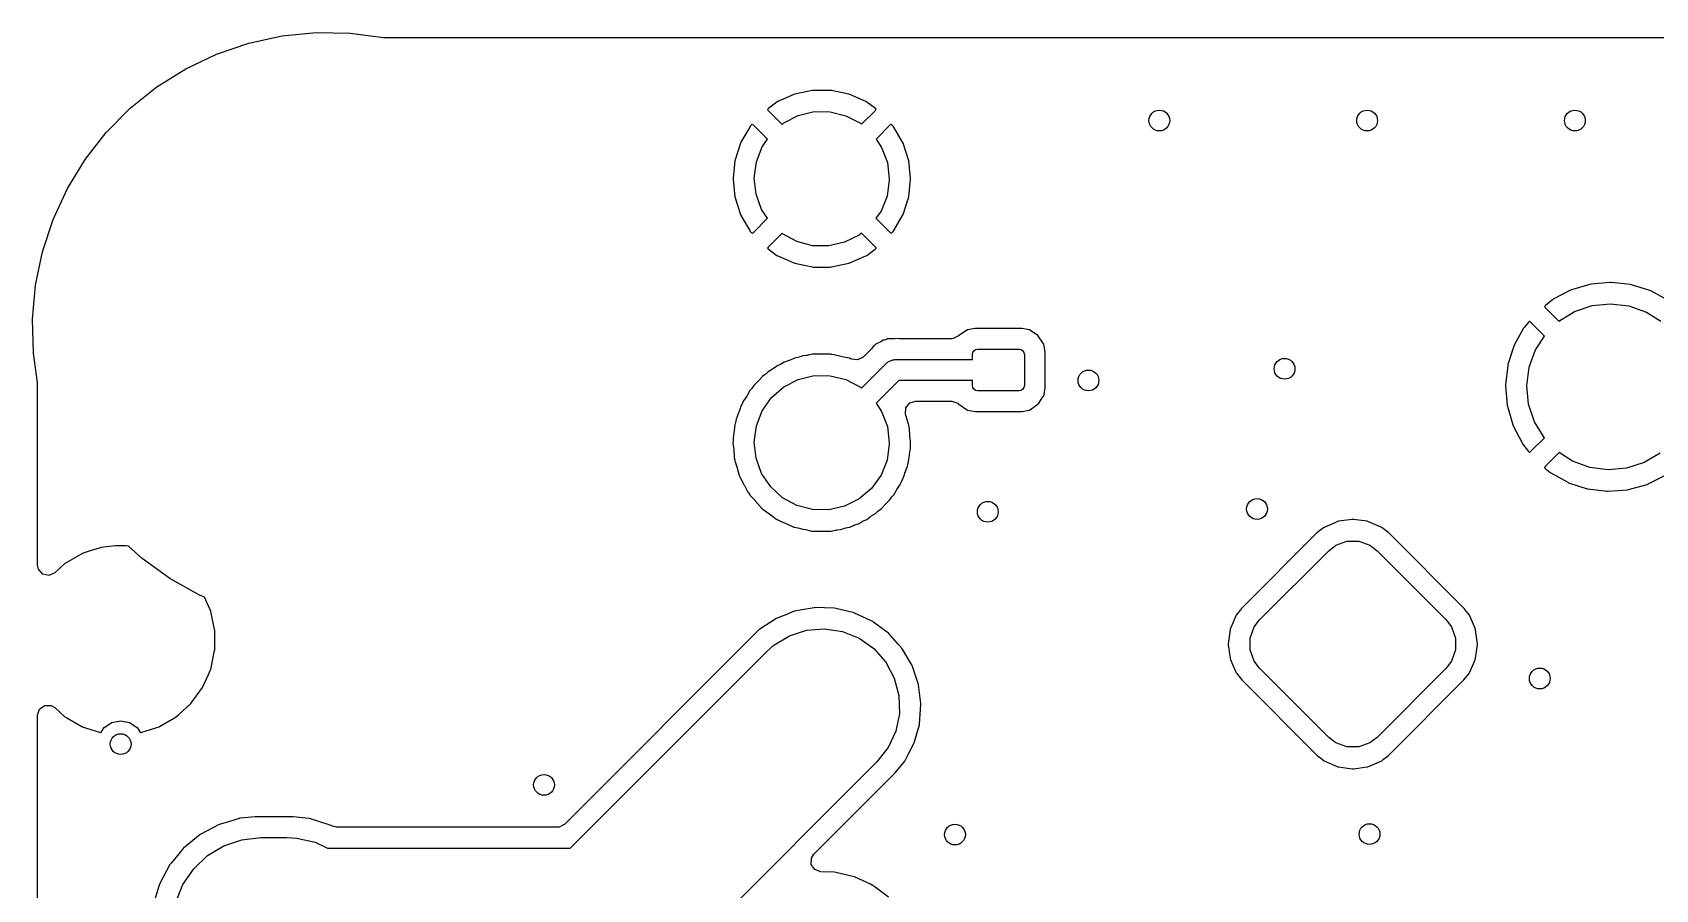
# Model space of a CAD drawing. Extents: x 100.2 to 143.8, y -109.8 to -50.2.
# Drawn here: x 100.15 to 115.78, y -58.4 to -50.15 of the extents above; entities that cross this region are included whole.
import ezdxf

# ---------------------------------------------------------------- set-up
doc = ezdxf.new("R2010")
doc.units = 0
doc.layers.add('BLACK', color=7, linetype='CONTINUOUS')

msp = doc.modelspace()

# ---------------------------------------------------------------- linework, layer by layer
at = {"layer": 'BLACK', "linetype": 'CONTINUOUS'}
for p, q in [((102.554, -50.1851), (102.881, -50.1525)), ((102.881, -50.1525), (103.209, -50.1577)), ((103.209, -50.1577), (103.53, -50.2)), ((101.923, -50.3613), (102.234, -50.255)), ((102.234, -50.255), (102.554, -50.1851)), ((103.53, -50.2), (140.486, -50.2)), ((101.627, -50.5025), (101.923, -50.3613)), ((101.349, -50.6769), (101.627, -50.5025)), ((101.093, -50.882), (101.349, -50.6769)), ((107.481, -50.7493), (107.327, -50.8177)), ((107.491, -50.7461), (107.481, -50.7493)), ((107.656, -50.7111), (107.491, -50.7461)), ((107.666, -50.71), (107.656, -50.7111)), ((107.834, -50.71), (107.666, -50.71)), ((107.844, -50.7111), (107.834, -50.71)), ((108.009, -50.7461), (107.844, -50.7111)), ((108.019, -50.7493), (108.009, -50.7461)), ((108.173, -50.8177), (108.019, -50.7493)), ((100.862, -51.1153), (101.093, -50.882)), ((107.236, -50.8827), (107.228, -50.8935)), ((107.228, -50.8935), (107.228, -50.8946)), ((107.228, -50.8946), (107.232, -50.9002)), ((107.232, -50.9002), (107.368, -51.0368)), ((107.318, -50.8229), (107.236, -50.8827)), ((107.327, -50.8177), (107.318, -50.8229)), ((107.523, -50.9508), (107.675, -50.9143)), ((107.675, -50.9143), (107.831, -50.9151)), ((107.831, -50.9151), (107.983, -50.9532)), ((108.132, -51.0363), (108.266, -50.903)), ((108.182, -50.8229), (108.173, -50.8177)), ((108.267, -50.8851), (108.182, -50.8229)), ((108.266, -50.903), (108.272, -50.8912)), ((108.271, -50.8901), (108.267, -50.8851)), ((108.272, -50.8912), (108.271, -50.8901)), ((107.056, -51.0621), (106.972, -51.2079)), ((107.062, -51.0538), (107.056, -51.0621)), ((107.075, -51.0393), (107.062, -51.0538)), ((107.077, -51.0382), (107.075, -51.0393)), ((107.08, -51.0376), (107.077, -51.0382)), ((107.092, -51.0436), (107.08, -51.0376)), ((107.228, -51.1799), (107.092, -51.0436)), ((107.368, -51.0368), (107.385, -51.0224)), ((107.385, -51.0224), (107.523, -50.9508)), ((107.983, -50.9532), (108.121, -51.0263)), ((108.121, -51.0263), (108.132, -51.0363)), ((108.412, -51.039), (108.272, -51.1798)), ((108.414, -51.0379), (108.412, -51.039)), ((108.418, -51.0375), (108.414, -51.0379)), ((108.429, -51.0442), (108.418, -51.0375)), ((108.438, -51.0538), (108.429, -51.0442)), ((108.444, -51.0621), (108.438, -51.0538)), ((108.528, -51.2079), (108.444, -51.0621)), ((100.66, -51.3735), (100.862, -51.1153)), ((106.968, -51.2173), (106.916, -51.3774)), ((106.972, -51.2079), (106.968, -51.2173)), ((107.177, -51.2528), (107.228, -51.1799)), ((108.272, -51.1798), (108.326, -51.2589)), ((108.532, -51.2173), (108.528, -51.2079)), ((108.584, -51.3774), (108.532, -51.2173)), ((100.488, -51.6532), (100.66, -51.3735)), ((106.913, -51.3875), (106.896, -51.5548)), ((106.916, -51.3774), (106.913, -51.3875)), ((107.1, -51.5532), (107.12, -51.3984)), ((107.12, -51.3984), (107.177, -51.2528)), ((108.326, -51.2589), (108.381, -51.405)), ((108.381, -51.405), (108.4, -51.56)), ((108.587, -51.3875), (108.584, -51.3774)), ((108.604, -51.5548), (108.587, -51.3875)), ((106.896, -51.5548), (106.896, -51.5652)), ((107.117, -51.7084), (107.1, -51.5532)), ((108.4, -51.56), (108.4, -51.5736)), ((108.604, -51.5652), (108.604, -51.5548)), ((100.35, -51.9508), (100.488, -51.6532)), ((106.896, -51.5652), (106.913, -51.7325)), ((107.171, -51.8551), (107.117, -51.7084)), ((108.4, -51.5736), (108.378, -51.7282)), ((108.587, -51.7325), (108.604, -51.5652)), ((106.913, -51.7325), (106.916, -51.7426)), ((106.916, -51.7426), (106.968, -51.9027)), ((107.228, -51.9404), (107.171, -51.8551)), ((108.32, -51.8731), (108.271, -51.9401)), ((108.378, -51.7282), (108.32, -51.8731)), ((108.532, -51.9027), (108.584, -51.7426)), ((108.584, -51.7426), (108.587, -51.7325)), ((100.247, -52.2624), (100.35, -51.9508)), ((106.968, -51.9027), (106.972, -51.9121)), ((106.972, -51.9121), (107.056, -52.0579)), ((107.088, -52.081), (107.228, -51.9404)), ((108.271, -51.9401), (108.408, -52.0764)), ((108.444, -52.0579), (108.528, -51.9121)), ((108.528, -51.9121), (108.532, -51.9027)), ((107.056, -52.0579), (107.062, -52.0662)), ((107.062, -52.0662), (107.071, -52.0758)), ((107.071, -52.0758), (107.082, -52.0825)), ((107.082, -52.0825), (107.086, -52.0821)), ((107.086, -52.0821), (107.088, -52.081)), ((107.367, -52.0842), (107.234, -52.217)), ((107.373, -52.0898), (107.367, -52.0842)), ((107.511, -52.1644), (107.373, -52.0898)), ((107.662, -52.204), (107.511, -52.1644)), ((107.97, -52.1716), (107.818, -52.2064)), ((108.11, -52.1014), (107.97, -52.1716)), ((108.131, -52.0828), (108.11, -52.1014)), ((108.268, -52.2198), (108.131, -52.0828)), ((108.408, -52.0764), (108.42, -52.0824)), ((108.42, -52.0824), (108.423, -52.0818)), ((108.423, -52.0818), (108.425, -52.0807)), ((108.425, -52.0807), (108.438, -52.0662)), ((108.438, -52.0662), (108.444, -52.0579)), ((100.181, -52.5837), (100.247, -52.2624)), ((107.234, -52.217), (107.228, -52.2288)), ((107.228, -52.2288), (107.229, -52.2299)), ((107.229, -52.2299), (107.233, -52.2349)), ((107.233, -52.2349), (107.318, -52.2971)), ((107.318, -52.2971), (107.327, -52.3023)), ((107.327, -52.3023), (107.481, -52.3707)), ((107.818, -52.2064), (107.662, -52.204)), ((108.019, -52.3707), (108.173, -52.3023)), ((108.173, -52.3023), (108.182, -52.2971)), ((108.182, -52.2971), (108.264, -52.2373)), ((108.264, -52.2373), (108.272, -52.2265)), ((108.272, -52.2254), (108.268, -52.2198)), ((108.272, -52.2265), (108.272, -52.2254)), ((107.481, -52.3707), (107.491, -52.3739)), ((107.491, -52.3739), (107.656, -52.4089)), ((107.656, -52.4089), (107.666, -52.41)), ((107.666, -52.41), (107.834, -52.41)), ((107.834, -52.41), (107.844, -52.4089)), ((107.844, -52.4089), (108.009, -52.3739)), ((108.009, -52.3739), (108.019, -52.3707)), ((100.151, -52.9105), (100.181, -52.5837)), ((114.957, -52.6331), (114.792, -52.7195)), ((114.966, -52.6295), (114.957, -52.6331)), ((115.145, -52.5769), (114.966, -52.6295)), ((115.154, -52.5751), (115.145, -52.5769)), ((115.34, -52.5582), (115.154, -52.5751)), ((115.349, -52.5583), (115.34, -52.5582)), ((115.535, -52.5777), (115.349, -52.5583)), ((115.544, -52.5797), (115.535, -52.5777)), ((115.722, -52.6348), (115.544, -52.5797)), ((115.731, -52.6385), (115.722, -52.6348)), ((115.895, -52.7272), (115.731, -52.6385)), ((114.717, -52.7784), (114.709, -52.7896)), ((114.709, -52.7896), (114.71, -52.792)), ((114.71, -52.792), (114.712, -52.7957)), ((114.712, -52.7957), (114.847, -52.9308)), ((114.783, -52.7248), (114.717, -52.7784)), ((114.792, -52.7195), (114.783, -52.7248)), ((114.997, -52.8387), (115.166, -52.7812)), ((115.166, -52.7812), (115.343, -52.7626)), ((115.343, -52.7626), (115.52, -52.7837)), ((115.52, -52.7837), (115.688, -52.8435)), ((100.16, -53.2385), (100.151, -52.9105)), ((114.557, -52.9373), (114.511, -52.9911)), ((114.559, -52.9351), (114.557, -52.9373)), ((114.562, -52.9347), (114.559, -52.9351)), ((114.574, -52.9407), (114.562, -52.9347)), ((114.707, -53.0734), (114.574, -52.9407)), ((114.847, -52.9308), (114.997, -52.8387)), ((115.688, -52.8435), (115.827, -52.9316)), ((108.34, -53.1148), (108.317, -53.1288)), ((108.349, -53.1131), (108.34, -53.1148)), ((108.351, -53.1127), (108.349, -53.1131)), ((108.349, -53.1131), (108.349, -53.1131)), ((108.372, -53.1063), (108.351, -53.1127)), ((108.383, -53.1018), (108.372, -53.1063)), ((108.412, -53.1007), (108.383, -53.1018)), ((108.418, -53.1003), (108.412, -53.1007)), ((108.422, -53.0995), (108.418, -53.1003)), ((108.442, -53.0995), (108.422, -53.0995)), ((108.445, -53.0994), (108.442, -53.0995)), ((108.453, -53.0991), (108.445, -53.0994)), ((108.495, -53.0976), (108.453, -53.0991)), ((108.499, -53.0992), (108.495, -53.0976)), ((108.504, -53.0995), (108.499, -53.0992)), ((109.001, -53.0995), (108.504, -53.0995)), ((109.016, -53.0983), (109.001, -53.0995)), ((109.067, -53.0723), (109.016, -53.0983)), ((109.069, -53.0694), (109.067, -53.0723)), ((109.152, -53.014), (109.069, -53.0694)), ((109.225, -52.9995), (109.152, -53.014)), ((109.675, -52.9995), (109.225, -52.9995)), ((109.748, -53.014), (109.675, -52.9995)), ((109.831, -53.0694), (109.748, -53.014)), ((109.836, -53.0775), (109.831, -53.0694)), ((109.85, -53.0983), (109.836, -53.0775)), ((109.886, -53.1523), (109.85, -53.0983)), ((114.506, -52.9991), (114.416, -53.1625)), ((114.511, -52.9911), (114.506, -52.9991)), ((114.621, -53.2069), (114.707, -53.0734)), ((100.2, -53.5196), (100.16, -53.2385)), ((107.52, -53.2795), (107.486, -53.2867)), ((107.531, -53.2765), (107.52, -53.2795)), ((107.566, -53.2644), (107.531, -53.2765)), ((107.601, -53.2607), (107.566, -53.2644)), ((107.61, -53.2596), (107.601, -53.2607)), ((107.62, -53.2581), (107.61, -53.2596)), ((107.661, -53.2495), (107.62, -53.2581)), ((107.84, -53.2495), (107.661, -53.2495)), ((107.841, -53.2496), (107.84, -53.2495)), ((107.845, -53.2498), (107.841, -53.2496)), ((107.841, -53.2496), (107.841, -53.2496)), ((107.841, -53.2496), (107.841, -53.2496)), ((107.87, -53.2553), (107.845, -53.2498)), ((107.932, -53.2691), (107.87, -53.2553)), ((107.933, -53.2693), (107.932, -53.2691)), ((107.963, -53.2758), (107.933, -53.2693)), ((108.014, -53.2867), (107.963, -53.2758)), ((108.149, -53.2758), (108.095, -53.3036)), ((108.218, -53.2068), (108.149, -53.2758)), ((108.227, -53.1968), (108.218, -53.2068)), ((108.245, -53.1735), (108.227, -53.1968)), ((108.253, -53.1686), (108.245, -53.1735)), ((108.271, -53.1543), (108.253, -53.1686)), ((108.275, -53.15), (108.271, -53.1543)), ((108.28, -53.146), (108.275, -53.15)), ((108.288, -53.1426), (108.28, -53.146)), ((108.304, -53.1355), (108.288, -53.1426)), ((108.317, -53.1288), (108.304, -53.1355)), ((109.2, -53.25), (109.204, -53.2309)), ((109.2, -53.3), (109.2, -53.25)), ((109.204, -53.2309), (109.215, -53.2146)), ((109.215, -53.2146), (109.231, -53.2038)), ((109.231, -53.2038), (109.25, -53.2)), ((109.25, -53.2), (109.65, -53.2)), ((109.65, -53.2), (109.669, -53.2038)), ((109.669, -53.2038), (109.685, -53.2146)), ((109.685, -53.2146), (109.696, -53.2309)), ((109.696, -53.2309), (109.7, -53.25)), ((109.7, -53.25), (109.7, -53.55)), ((109.901, -53.2253), (109.886, -53.1523)), ((109.901, -53.5747), (109.901, -53.2253)), ((114.412, -53.1713), (114.356, -53.349)), ((114.416, -53.1625), (114.412, -53.1713)), ((114.56, -53.3744), (114.621, -53.2069)), ((107.229, -53.4222), (107.21, -53.4399)), ((107.233, -53.4186), (107.229, -53.4222)), ((107.229, -53.4222), (107.229, -53.4222)), ((107.277, -53.3923), (107.233, -53.4186)), ((107.284, -53.3875), (107.277, -53.3923)), ((107.318, -53.3629), (107.284, -53.3875)), ((107.322, -53.3594), (107.318, -53.3629)), ((107.327, -53.3573), (107.322, -53.3594)), ((107.351, -53.3467), (107.327, -53.3573)), ((107.327, -53.3573), (107.327, -53.3573)), ((107.362, -53.3411), (107.351, -53.3467)), ((107.387, -53.3261), (107.362, -53.3411)), ((107.391, -53.3234), (107.387, -53.3261)), ((107.387, -53.3261), (107.387, -53.3261)), ((107.436, -53.3082), (107.391, -53.3234)), ((107.445, -53.3048), (107.436, -53.3082)), ((107.473, -53.2924), (107.445, -53.3048)), ((107.486, -53.2867), (107.473, -53.2924)), ((108.017, -53.288), (108.014, -53.2867)), ((108.019, -53.2885), (108.017, -53.288)), ((108.02, -53.289), (108.019, -53.2885)), ((108.026, -53.2901), (108.02, -53.289)), ((108.031, -53.2924), (108.026, -53.2901)), ((108.037, -53.2956), (108.031, -53.2924)), ((108.031, -53.2924), (108.031, -53.2924)), ((108.095, -53.3036), (108.037, -53.2956)), ((108.132, -53.5763), (108.379, -53.3293)), ((108.379, -53.3293), (108.386, -53.3256)), ((108.386, -53.3256), (108.391, -53.3191)), ((108.391, -53.3191), (108.413, -53.3119)), ((108.413, -53.3119), (108.434, -53.3012)), ((108.434, -53.3012), (108.442, -53.3025)), ((108.442, -53.3025), (108.45, -53.3)), ((108.45, -53.3), (109.2, -53.3)), ((114.354, -53.3585), (114.333, -53.5437)), ((114.356, -53.349), (114.354, -53.3585)), ((114.538, -53.5514), (114.56, -53.3744)), ((100.2, -55.2782), (100.2, -53.5196)), ((107.075, -53.5791), (107.058, -53.5973)), ((107.083, -53.5685), (107.075, -53.5791)), ((107.095, -53.55), (107.083, -53.5685)), ((107.098, -53.5455), (107.095, -53.55)), ((107.095, -53.55), (107.095, -53.55)), ((107.138, -53.5082), (107.098, -53.5455)), ((107.144, -53.5025), (107.138, -53.5082)), ((107.174, -53.4683), (107.144, -53.5025)), ((107.178, -53.4645), (107.174, -53.4683)), ((107.174, -53.4683), (107.174, -53.4683)), ((107.2, -53.4481), (107.178, -53.4645)), ((107.21, -53.4399), (107.2, -53.4481)), ((107.267, -53.6651), (107.385, -53.5624)), ((107.385, -53.5624), (107.523, -53.4908)), ((107.523, -53.4908), (107.675, -53.4543)), ((107.675, -53.4543), (107.831, -53.4551)), ((107.831, -53.4551), (107.983, -53.4932)), ((107.983, -53.4932), (108.121, -53.5663)), ((108.121, -53.5663), (108.132, -53.5763)), ((108.491, -53.5), (108.272, -53.7198)), ((109.2, -53.5), (108.491, -53.5)), ((109.2, -53.55), (109.2, -53.5)), ((109.204, -53.5691), (109.2, -53.55)), ((109.215, -53.5854), (109.204, -53.5691)), ((109.231, -53.5962), (109.215, -53.5854)), ((109.685, -53.5854), (109.669, -53.5962)), ((109.696, -53.5691), (109.685, -53.5854)), ((109.7, -53.55), (109.696, -53.5691)), ((109.886, -53.6477), (109.901, -53.5747)), ((114.333, -53.5437), (114.333, -53.5534)), ((114.333, -53.5534), (114.349, -53.7391)), ((114.555, -53.7289), (114.538, -53.5514)), ((106.972, -53.7468), (106.969, -53.7522)), ((106.979, -53.7338), (106.972, -53.7468)), ((106.986, -53.721), (106.979, -53.7338)), ((106.993, -53.7033), (106.986, -53.721)), ((106.995, -53.6984), (106.993, -53.7033)), ((106.993, -53.7033), (106.993, -53.7033)), ((107.027, -53.6506), (106.995, -53.6984)), ((107.031, -53.6445), (107.027, -53.6506)), ((107.058, -53.5973), (107.031, -53.6445)), ((107.177, -53.7928), (107.267, -53.6651)), ((108.272, -53.7198), (108.326, -53.7989)), ((108.559, -53.7647), (108.598, -53.7169)), ((108.598, -53.7169), (108.652, -53.7005)), ((108.652, -53.7005), (109.001, -53.7005)), ((109.001, -53.7005), (109.059, -53.7194)), ((109.059, -53.7194), (109.066, -53.7249)), ((109.066, -53.7249), (109.069, -53.7306)), ((109.069, -53.7306), (109.152, -53.786)), ((109.25, -53.6), (109.231, -53.5962)), ((109.65, -53.6), (109.25, -53.6)), ((109.669, -53.5962), (109.65, -53.6)), ((109.748, -53.786), (109.831, -53.7306)), ((109.831, -53.7306), (109.838, -53.7194)), ((109.838, -53.7194), (109.879, -53.6585)), ((109.879, -53.6585), (109.886, -53.6477)), ((114.349, -53.7391), (114.35, -53.7486)), ((114.35, -53.7486), (114.402, -53.9278)), ((114.611, -53.8981), (114.555, -53.7289)), ((106.919, -53.9052), (106.915, -53.9173)), ((106.923, -53.8907), (106.919, -53.9052)), ((106.925, -53.8752), (106.923, -53.8907)), ((106.926, -53.8699), (106.925, -53.8752)), ((106.931, -53.8579), (106.926, -53.8699)), ((106.949, -53.8132), (106.931, -53.8579)), ((106.951, -53.8071), (106.949, -53.8132)), ((106.957, -53.7898), (106.951, -53.8071)), ((106.963, -53.7698), (106.957, -53.7898)), ((106.967, -53.7571), (106.963, -53.7698)), ((106.969, -53.7522), (106.967, -53.7571)), ((106.967, -53.7571), (106.967, -53.7571)), ((107.12, -53.9384), (107.177, -53.7928)), ((108.326, -53.7989), (108.381, -53.945)), ((108.557, -53.8258), (108.559, -53.7647)), ((108.56, -53.8384), (108.557, -53.8258)), ((108.564, -53.8536), (108.56, -53.8384)), ((108.566, -53.8579), (108.564, -53.8536)), ((108.572, -53.8788), (108.566, -53.8579)), ((108.586, -53.9222), (108.572, -53.8788)), ((109.152, -53.786), (109.225, -53.8005)), ((109.225, -53.8005), (109.675, -53.8005)), ((109.675, -53.8005), (109.748, -53.786)), ((114.704, -54.0507), (114.611, -53.8981)), ((106.904, -54.0046), (106.896, -54.0522)), ((106.896, -54.0522), (106.896, -54.0576)), ((106.896, -54.0576), (106.897, -54.07)), ((106.906, -53.9887), (106.904, -54.0046)), ((106.907, -53.9829), (106.906, -53.9887)), ((106.913, -53.9274), (106.907, -53.9829)), ((106.914, -53.9222), (106.913, -53.9274)), ((106.915, -53.9173), (106.914, -53.9222)), ((106.915, -53.9173), (106.915, -53.9173)), ((107.1, -54.0932), (107.12, -53.9384)), ((108.381, -53.945), (108.4, -54.1)), ((108.587, -53.9274), (108.586, -53.9222)), ((108.588, -53.9334), (108.587, -53.9274)), ((108.591, -53.9493), (108.588, -53.9334)), ((108.595, -53.9632), (108.591, -53.9493)), ((108.595, -53.9686), (108.595, -53.9632)), ((108.598, -54.0309), (108.595, -53.9686)), ((108.595, -53.9686), (108.595, -53.9686)), ((108.598, -54.036), (108.598, -54.0309)), ((108.604, -54.0855), (108.598, -54.036)), ((114.402, -53.9278), (114.405, -53.9368)), ((114.405, -53.9368), (114.491, -54.1026)), ((114.571, -54.188), (114.706, -54.0529)), ((114.706, -54.0529), (114.704, -54.0507)), ((106.896, -54.0855), (106.895, -54.1)), ((106.895, -54.1), (106.895, -54.1052)), ((106.895, -54.1052), (106.895, -54.1052)), ((106.895, -54.1052), (106.902, -54.164)), ((106.897, -54.07), (106.896, -54.0855)), ((106.902, -54.164), (106.902, -54.1691)), ((106.902, -54.1691), (106.905, -54.2306)), ((107.117, -54.2484), (107.1, -54.0932)), ((108.4, -54.1136), (108.378, -54.2682)), ((108.4, -54.1), (108.4, -54.1136)), ((108.59, -54.2419), (108.593, -54.2171)), ((108.593, -54.2171), (108.594, -54.2113)), ((108.594, -54.2113), (108.603, -54.153)), ((108.603, -54.13), (108.604, -54.1145)), ((108.604, -54.1478), (108.603, -54.13)), ((108.603, -54.153), (108.604, -54.1478)), ((108.605, -54.1), (108.604, -54.0855)), ((108.604, -54.1145), (108.605, -54.1052)), ((108.605, -54.1052), (108.605, -54.1)), ((114.491, -54.1026), (114.496, -54.1107)), ((114.496, -54.1107), (114.553, -54.1832)), ((114.553, -54.1832), (114.564, -54.1906)), ((114.564, -54.1906), (114.567, -54.1905)), ((114.567, -54.1905), (114.571, -54.188)), ((114.849, -54.1928), (114.716, -54.3259)), ((114.977, -54.2766), (114.849, -54.1928)), ((115.821, -54.1998), (115.668, -54.2911)), ((106.905, -54.2306), (106.905, -54.2368)), ((106.905, -54.2368), (106.907, -54.2419)), ((106.907, -54.2419), (106.907, -54.2419)), ((106.907, -54.2419), (106.909, -54.2507)), ((106.909, -54.2507), (106.912, -54.2666)), ((106.912, -54.2666), (106.914, -54.2778)), ((106.914, -54.2778), (106.915, -54.2827)), ((106.915, -54.2827), (106.934, -54.3421)), ((106.934, -54.3421), (106.936, -54.3464)), ((106.936, -54.3464), (106.955, -54.4149)), ((107.171, -54.3951), (107.117, -54.2484)), ((108.378, -54.2682), (108.32, -54.4131)), ((108.552, -54.3853), (108.567, -54.3478)), ((108.567, -54.3478), (108.571, -54.3378)), ((108.571, -54.3378), (108.572, -54.335)), ((108.572, -54.335), (108.574, -54.3301)), ((108.572, -54.335), (108.572, -54.335)), ((108.574, -54.3301), (108.577, -54.3093)), ((108.577, -54.3093), (108.581, -54.2949)), ((108.581, -54.2949), (108.585, -54.2827)), ((108.585, -54.2827), (108.586, -54.2778)), ((108.585, -54.2827), (108.585, -54.2827)), ((108.586, -54.2778), (108.59, -54.2419)), ((114.716, -54.3259), (114.709, -54.3378)), ((114.709, -54.3378), (114.71, -54.3409)), ((114.71, -54.3409), (114.712, -54.3434)), ((114.712, -54.3434), (114.76, -54.3845)), ((115.144, -54.3388), (114.977, -54.2766)), ((115.321, -54.3624), (115.144, -54.3388)), ((115.498, -54.3462), (115.321, -54.3624)), ((115.668, -54.2911), (115.498, -54.3462)), ((106.955, -54.4149), (106.959, -54.4227)), ((106.959, -54.4227), (106.96, -54.4247)), ((106.96, -54.4247), (106.966, -54.4403)), ((106.966, -54.4403), (106.969, -54.4478)), ((106.969, -54.4478), (106.997, -54.4967)), ((106.997, -54.4967), (107.004, -54.5092)), ((107.004, -54.5092), (107.006, -54.5126)), ((107.006, -54.5126), (107.029, -54.5555)), ((107.258, -54.5247), (107.171, -54.3951)), ((107.373, -54.6298), (107.258, -54.5247)), ((108.32, -54.4131), (108.228, -54.54)), ((108.473, -54.5494), (108.505, -54.5016)), ((108.505, -54.5016), (108.514, -54.479)), ((108.514, -54.479), (108.521, -54.4662)), ((108.521, -54.4662), (108.529, -54.4523)), ((108.529, -54.4523), (108.531, -54.4478)), ((108.529, -54.4523), (108.529, -54.4523)), ((108.531, -54.4478), (108.533, -54.4425)), ((108.533, -54.4425), (108.545, -54.4051)), ((108.545, -54.4051), (108.549, -54.3929)), ((108.549, -54.3929), (108.551, -54.3868)), ((108.551, -54.3868), (108.552, -54.3853)), ((114.76, -54.3845), (114.768, -54.39)), ((114.768, -54.39), (114.931, -54.481)), ((114.931, -54.481), (114.94, -54.4849)), ((114.94, -54.4849), (115.117, -54.5425)), ((115.517, -54.5508), (115.696, -54.5007)), ((115.696, -54.5007), (115.705, -54.4972)), ((115.705, -54.4972), (115.872, -54.4132)), ((107.029, -54.5555), (107.041, -54.5784)), ((107.041, -54.5784), (107.046, -54.5843)), ((107.046, -54.5843), (107.054, -54.5955)), ((107.054, -54.5955), (107.056, -54.5982)), ((107.056, -54.5982), (107.058, -54.6027)), ((107.058, -54.6027), (107.062, -54.6065)), ((107.062, -54.6065), (107.062, -54.6065)), ((107.062, -54.6065), (107.108, -54.6577)), ((107.108, -54.6577), (107.11, -54.6601)), ((107.11, -54.6601), (107.157, -54.7154)), ((107.511, -54.7044), (107.373, -54.6298)), ((108.11, -54.6414), (107.97, -54.7116)), ((108.228, -54.54), (108.11, -54.6414)), ((108.362, -54.6918), (108.396, -54.6601)), ((108.396, -54.6601), (108.402, -54.6545)), ((108.402, -54.6545), (108.417, -54.6315)), ((108.417, -54.6315), (108.425, -54.6209)), ((108.425, -54.6209), (108.438, -54.6065)), ((108.438, -54.6065), (108.442, -54.6027)), ((108.438, -54.6065), (108.438, -54.6065)), ((108.442, -54.6027), (108.469, -54.5555)), ((108.469, -54.5555), (108.473, -54.5494)), ((115.117, -54.5425), (115.126, -54.5445)), ((115.126, -54.5445), (115.312, -54.5666)), ((115.312, -54.5666), (115.321, -54.5668)), ((115.321, -54.5668), (115.507, -54.5525)), ((115.507, -54.5525), (115.517, -54.5508)), ((107.157, -54.7154), (107.157, -54.7154)), ((107.157, -54.7154), (107.16, -54.7195)), ((107.16, -54.7195), (107.164, -54.7228)), ((107.164, -54.7228), (107.168, -54.7265)), ((107.168, -54.7265), (107.168, -54.7265)), ((107.168, -54.7265), (107.17, -54.7284)), ((107.17, -54.7284), (107.17, -54.7282)), ((107.17, -54.7282), (107.174, -54.7317)), ((107.174, -54.7317), (107.178, -54.7355)), ((107.178, -54.7355), (107.182, -54.7386)), ((107.182, -54.7386), (107.182, -54.7386)), ((107.182, -54.7386), (107.24, -54.781)), ((107.24, -54.781), (107.242, -54.7824)), ((107.242, -54.7824), (107.275, -54.8077)), ((107.275, -54.8077), (107.307, -54.8318)), ((107.307, -54.8318), (107.312, -54.834)), ((107.312, -54.834), (107.313, -54.8347)), ((107.313, -54.8347), (107.318, -54.8373)), ((107.318, -54.8373), (107.318, -54.8376)), ((107.318, -54.8376), (107.322, -54.8406)), ((107.322, -54.8406), (107.327, -54.8427)), ((107.327, -54.8427), (107.327, -54.8427)), ((107.327, -54.8427), (107.359, -54.8568)), ((107.662, -54.744), (107.511, -54.7044)), ((107.818, -54.7464), (107.662, -54.744)), ((107.97, -54.7116), (107.818, -54.7464)), ((108.149, -54.8533), (108.178, -54.8406)), ((108.178, -54.8406), (108.182, -54.8376)), ((108.182, -54.8376), (108.216, -54.8125)), ((108.182, -54.8376), (108.182, -54.8376)), ((108.216, -54.8125), (108.223, -54.8077)), ((108.223, -54.8077), (108.267, -54.7814)), ((108.267, -54.7814), (108.284, -54.7654)), ((108.284, -54.7654), (108.29, -54.7601)), ((108.29, -54.7601), (108.3, -54.7519)), ((108.3, -54.7519), (108.322, -54.7355)), ((108.322, -54.7355), (108.326, -54.7317)), ((108.326, -54.7317), (108.356, -54.6975)), ((108.326, -54.7317), (108.326, -54.7317)), ((108.356, -54.6975), (108.362, -54.6918)), ((112.856, -54.838), (112.725, -54.8559)), ((112.863, -54.8371), (112.856, -54.838)), ((112.869, -54.838), (112.863, -54.8371)), ((113, -54.8559), (112.869, -54.838)), ((107.359, -54.8568), (107.396, -54.8733)), ((107.396, -54.8733), (107.397, -54.8741)), ((107.397, -54.8741), (107.469, -54.9076)), ((107.469, -54.9076), (107.469, -54.9076)), ((107.469, -54.9076), (107.474, -54.9099)), ((107.474, -54.9099), (107.48, -54.911)), ((107.48, -54.911), (107.481, -54.9115)), ((107.481, -54.9115), (107.483, -54.912)), ((107.483, -54.912), (107.486, -54.9133)), ((107.486, -54.9133), (107.535, -54.9238)), ((107.535, -54.9238), (107.567, -54.9307)), ((107.567, -54.9307), (107.568, -54.9309)), ((107.568, -54.9309), (107.592, -54.9361)), ((107.592, -54.9361), (107.655, -54.9502)), ((107.655, -54.9502), (107.659, -54.9504)), ((107.659, -54.9504), (107.659, -54.9504)), ((107.659, -54.9504), (107.659, -54.9504)), ((107.659, -54.9504), (107.66, -54.9505)), ((107.66, -54.9505), (107.839, -54.9505)), ((107.839, -54.9505), (107.88, -54.9419)), ((107.88, -54.9419), (107.89, -54.9404)), ((107.89, -54.9404), (107.899, -54.9393)), ((107.899, -54.9393), (107.934, -54.9356)), ((107.934, -54.9356), (107.969, -54.9235)), ((107.969, -54.9235), (107.98, -54.9205)), ((107.98, -54.9205), (108.014, -54.9133)), ((108.014, -54.9133), (108.019, -54.9112)), ((108.019, -54.9112), (108.055, -54.8952)), ((108.019, -54.9112), (108.019, -54.9112)), ((108.055, -54.8952), (108.064, -54.8918)), ((108.064, -54.8918), (108.072, -54.8889)), ((108.072, -54.8889), (108.109, -54.8766)), ((108.109, -54.8766), (108.138, -54.8589)), ((108.138, -54.8589), (108.149, -54.8533)), ((112.517, -54.9682), (111.793, -55.6917)), ((112.541, -54.9494), (112.517, -54.9682)), ((112.58, -54.9184), (112.541, -54.9494)), ((112.585, -54.9145), (112.58, -54.9184)), ((112.719, -54.8568), (112.585, -54.9145)), ((112.725, -54.8559), (112.719, -54.8568)), ((112.725, -54.8559), (112.725, -54.8559)), ((113.006, -54.8568), (113, -54.8559)), ((113, -54.8559), (113, -54.8559)), ((113.14, -54.9145), (113.006, -54.8568)), ((113.145, -54.9184), (113.14, -54.9145)), ((113.184, -54.9494), (113.145, -54.9184)), ((113.208, -54.9682), (113.184, -54.9494)), ((113.932, -55.6917), (113.208, -54.9682)), ((100.727, -55.1356), (100.629, -55.1673)), ((100.806, -55.11), (100.727, -55.1356)), ((100.81, -55.1084), (100.806, -55.11)), ((100.806, -55.11), (100.806, -55.11)), ((100.952, -55.0935), (100.81, -55.1084)), ((101.048, -55.0935), (100.952, -55.0935)), ((101.076, -55.0965), (101.048, -55.0935)), ((101.206, -55.2149), (101.076, -55.0965)), ((111.964, -55.8044), (112.63, -55.1391)), ((112.63, -55.1391), (112.698, -55.0867)), ((112.698, -55.0867), (112.805, -55.0476)), ((112.805, -55.0476), (112.92, -55.0476)), ((112.92, -55.0476), (113.027, -55.0867)), ((113.027, -55.0867), (113.096, -55.1391)), ((113.096, -55.1391), (113.761, -55.8044)), ((100.209, -55.3184), (100.2, -55.2782)), ((100.464, -55.2626), (100.365, -55.3517)), ((100.522, -55.2295), (100.464, -55.2626)), ((100.625, -55.1699), (100.522, -55.2295)), ((100.629, -55.1673), (100.625, -55.1699)), ((100.625, -55.1699), (100.625, -55.1699)), ((101.473, -55.4063), (101.206, -55.2149)), ((100.25, -55.3639), (100.209, -55.3184)), ((100.309, -55.3766), (100.25, -55.3639)), ((100.365, -55.3517), (100.309, -55.3766)), ((101.76, -55.5659), (101.473, -55.4063)), ((101.808, -55.5859), (101.76, -55.5659)), ((101.862, -55.7085), (101.808, -55.5859)), ((101.867, -55.7183), (101.862, -55.7085)), ((101.868, -55.7234), (101.867, -55.7183)), ((101.905, -55.8975), (101.868, -55.7234)), ((107.403, -55.7552), (107.31, -55.7918)), ((107.485, -55.7225), (107.403, -55.7552)), ((107.49, -55.7207), (107.485, -55.7225)), ((107.559, -55.7085), (107.49, -55.7207)), ((107.675, -55.688), (107.559, -55.7085)), ((107.68, -55.6872), (107.675, -55.688)), ((107.675, -55.688), (107.675, -55.688)), ((107.873, -55.6926), (107.68, -55.6872)), ((108.061, -55.7366), (107.873, -55.6926)), ((108.066, -55.7388), (108.061, -55.7366)), ((108.218, -55.8093), (108.066, -55.7388)), ((108.066, -55.7388), (108.066, -55.7388)), ((111.74, -55.7602), (111.682, -55.8935)), ((111.78, -55.7085), (111.74, -55.7602)), ((111.792, -55.6941), (111.78, -55.7085)), ((111.793, -55.6917), (111.792, -55.6941)), ((111.792, -55.6941), (111.792, -55.6941)), ((113.934, -55.6941), (113.932, -55.6917)), ((113.945, -55.7085), (113.934, -55.6941)), ((113.934, -55.6941), (113.934, -55.6941)), ((113.986, -55.7602), (113.945, -55.7085)), ((114.043, -55.8935), (113.986, -55.7602)), ((101.907, -55.9047), (101.905, -55.8975)), ((101.907, -56.0953), (101.907, -55.9047)), ((107.144, -55.9018), (105.275, -57.7705)), ((107.149, -55.8975), (107.144, -55.9018)), ((107.152, -55.8954), (107.149, -55.8975)), ((107.306, -55.7945), (107.152, -55.8954)), ((107.152, -55.8954), (107.152, -55.8954)), ((107.31, -55.7918), (107.306, -55.7945)), ((107.306, -55.7945), (107.306, -55.7945)), ((107.438, -55.9581), (107.603, -55.9045)), ((107.603, -55.9045), (107.776, -55.8905)), ((107.776, -55.8905), (107.948, -55.9166)), ((107.948, -55.9166), (108.109, -55.9815)), ((108.236, -55.8176), (108.218, -55.8093)), ((108.24, -55.8206), (108.236, -55.8176)), ((108.251, -55.8286), (108.24, -55.8206)), ((108.24, -55.8206), (108.24, -55.8206)), ((108.392, -55.9322), (108.251, -55.8286)), ((108.395, -55.936), (108.392, -55.9322)), ((108.415, -55.9586), (108.395, -55.936)), ((108.395, -55.936), (108.395, -55.936)), ((111.681, -55.9002), (111.666, -56.0135)), ((111.682, -55.8935), (111.681, -55.9002)), ((111.681, -55.9002), (111.681, -55.9002)), ((111.873, -55.9802), (111.912, -55.8726)), ((111.912, -55.8726), (111.964, -55.8044)), ((113.761, -55.8044), (113.813, -55.8726)), ((113.813, -55.8726), (113.852, -55.9802)), ((114.044, -55.9002), (114.043, -55.8935)), ((114.06, -56.0135), (114.044, -55.9002)), ((114.044, -55.9002), (114.044, -55.9002)), ((101.905, -56.1003), (101.907, -56.0953)), ((107.22, -56.1097), (107.289, -56.0482)), ((107.289, -56.0482), (107.438, -55.9581)), ((108.109, -55.9815), (108.251, -56.0818)), ((108.251, -56.0818), (108.366, -56.212)), ((108.486, -56.0374), (108.415, -55.9586)), ((108.521, -56.0757), (108.486, -56.0374)), ((108.619, -56.2423), (108.521, -56.0757)), ((111.666, -56.0135), (111.662, -56.0374)), ((111.662, -56.0374), (111.663, -56.0441)), ((111.663, -56.0441), (111.681, -56.1742)), ((111.873, -56.0947), (111.873, -55.9802)), ((111.912, -56.2022), (111.873, -56.0947)), ((113.852, -56.0947), (113.813, -56.2022)), ((113.852, -55.9802), (113.852, -56.0947)), ((114.044, -56.1742), (114.062, -56.0441)), ((114.063, -56.0374), (114.06, -56.0135)), ((114.062, -56.0441), (114.063, -56.0374)), ((101.867, -56.2817), (101.895, -56.149)), ((101.895, -56.149), (101.905, -56.1003)), ((101.905, -56.1003), (101.905, -56.1003)), ((105.329, -58), (107.22, -56.1097)), ((108.366, -56.212), (108.448, -56.3651)), ((108.681, -56.4251), (108.619, -56.2423)), ((111.681, -56.1742), (111.682, -56.1813)), ((111.682, -56.1813), (111.685, -56.1875)), ((111.685, -56.1875), (111.697, -56.2166)), ((111.697, -56.2166), (111.74, -56.3146)), ((111.964, -56.2705), (111.912, -56.2022)), ((113.813, -56.2022), (113.761, -56.2705)), ((113.986, -56.3146), (114.028, -56.2166)), ((114.028, -56.2166), (114.04, -56.1875)), ((114.04, -56.1875), (114.043, -56.1813)), ((114.043, -56.1813), (114.044, -56.1742)), ((101.789, -56.4557), (101.845, -56.3302)), ((101.845, -56.3302), (101.865, -56.2864)), ((101.865, -56.2864), (101.867, -56.2817)), ((101.865, -56.2864), (101.865, -56.2864)), ((108.448, -56.3651), (108.492, -56.533)), ((111.74, -56.3146), (111.744, -56.3196)), ((111.744, -56.3196), (111.78, -56.3658)), ((111.78, -56.3658), (111.793, -56.3832)), ((111.793, -56.3832), (112.517, -57.1066)), ((112.63, -56.9357), (111.964, -56.2705)), ((113.761, -56.2705), (113.096, -56.9357)), ((113.208, -57.1066), (113.932, -56.3832)), ((113.932, -56.3832), (113.945, -56.3658)), ((113.945, -56.3658), (113.982, -56.3196)), ((113.982, -56.3196), (113.986, -56.3146)), ((101.677, -56.6099), (101.789, -56.4557)), ((108.492, -56.533), (108.497, -56.7067)), ((108.682, -56.4301), (108.681, -56.4251)), ((108.704, -56.6099), (108.682, -56.4301)), ((100.2, -56.7219), (100.219, -56.6637)), ((100.219, -56.6637), (100.268, -56.6277)), ((100.268, -56.6277), (100.33, -56.6277)), ((100.33, -56.6277), (100.365, -56.6483)), ((100.365, -56.6483), (100.464, -56.7374)), ((101.536, -56.7374), (101.561, -56.7149)), ((101.561, -56.7149), (101.674, -56.6134)), ((101.674, -56.6134), (101.677, -56.6099)), ((101.674, -56.6134), (101.674, -56.6134)), ((108.497, -56.7067), (108.462, -56.8767)), ((108.69, -56.8092), (108.705, -56.6167)), ((108.705, -56.6167), (108.704, -56.6099)), ((100.2, -103.278), (100.2, -56.7219)), ((100.464, -56.7374), (100.483, -56.7482)), ((100.483, -56.7482), (100.625, -56.8301)), ((100.625, -56.8301), (100.625, -56.8301)), ((100.625, -56.8301), (100.629, -56.8327)), ((100.629, -56.8327), (100.662, -56.8432)), ((100.662, -56.8432), (100.806, -56.89)), ((100.808, -56.8907), (100.841, -56.8409)), ((100.841, -56.8409), (100.914, -56.7921)), ((100.914, -56.7921), (101, -56.775)), ((101, -56.775), (101.086, -56.7921)), ((101.086, -56.7921), (101.159, -56.8409)), ((101.159, -56.8409), (101.192, -56.8907)), ((101.194, -56.89), (101.338, -56.8432)), ((101.338, -56.8432), (101.371, -56.8327)), ((101.371, -56.8327), (101.375, -56.8301)), ((101.375, -56.8301), (101.517, -56.7482)), ((101.375, -56.8301), (101.375, -56.8301)), ((101.517, -56.7482), (101.536, -56.7374)), ((108.462, -56.8767), (108.388, -57.0341)), ((108.639, -56.9878), (108.689, -56.814)), ((108.689, -56.814), (108.69, -56.8092)), ((108.689, -56.814), (108.689, -56.814)), ((100.806, -56.89), (100.806, -56.89)), ((100.806, -56.89), (100.808, -56.8907)), ((101.192, -56.8907), (101.194, -56.89)), ((101.194, -56.89), (101.194, -56.89)), ((108.591, -57.0823), (108.637, -56.9948)), ((108.637, -56.9948), (108.639, -56.9878)), ((112.698, -56.9881), (112.63, -56.9357)), ((112.805, -57.0273), (112.698, -56.9881)), ((112.92, -57.0273), (112.805, -57.0273)), ((113.027, -56.9881), (112.92, -57.0273)), ((113.096, -56.9357), (113.027, -56.9881)), ((108.28, -57.1703), (106.17, -59.2803)), ((108.388, -57.0341), (108.28, -57.1703)), ((108.456, -57.278), (108.548, -57.1659)), ((108.548, -57.1659), (108.558, -57.1465)), ((108.558, -57.1465), (108.591, -57.0823)), ((112.517, -57.1066), (112.519, -57.1085)), ((112.519, -57.1085), (112.519, -57.1085)), ((112.519, -57.1085), (112.568, -57.1465)), ((112.568, -57.1465), (112.585, -57.1604)), ((112.585, -57.1604), (112.719, -57.2181)), ((113.006, -57.2181), (113.14, -57.1604)), ((113.14, -57.1604), (113.157, -57.1465)), ((113.157, -57.1465), (113.206, -57.1085)), ((113.206, -57.1085), (113.208, -57.1066)), ((113.206, -57.1085), (113.206, -57.1085)), ((107.674, -58.0599), (108.456, -57.278)), ((112.719, -57.2181), (112.725, -57.219)), ((112.725, -57.219), (112.725, -57.219)), ((112.725, -57.219), (112.856, -57.2369)), ((112.856, -57.2369), (112.863, -57.2378)), ((112.863, -57.2378), (112.869, -57.2369)), ((112.869, -57.2369), (113, -57.219)), ((113, -57.219), (113.006, -57.2181)), ((113, -57.219), (113, -57.219)), ((101.948, -57.7741), (101.766, -57.8708)), ((102.028, -57.7499), (101.948, -57.7741)), ((102.14, -57.7159), (102.028, -57.7499)), ((102.145, -57.7145), (102.14, -57.7159)), ((102.14, -57.7159), (102.14, -57.7159)), ((102.15, -57.714), (102.145, -57.7145)), ((102.296, -57.6997), (102.15, -57.714)), ((102.15, -57.714), (102.15, -57.714)), ((102.298, -57.6995), (102.296, -57.6997)), ((102.296, -57.6997), (102.296, -57.6997)), ((102.659, -57.6995), (102.298, -57.6995)), ((102.662, -57.6998), (102.659, -57.6995)), ((102.815, -57.7169), (102.662, -57.6998)), ((102.662, -57.6998), (102.662, -57.6998)), ((102.819, -57.7175), (102.815, -57.7169)), ((102.815, -57.7169), (102.815, -57.7169)), ((103.016, -57.7798), (102.819, -57.7175)), ((103.029, -57.7873), (103.016, -57.7798)), ((103.077, -57.7995), (103.029, -57.7873)), ((105.205, -57.7995), (103.077, -57.7995)), ((105.221, -57.7983), (105.205, -57.7995)), ((105.275, -57.7705), (105.221, -57.7983)), ((101.766, -57.8708), (101.606, -58.001)), ((101.993, -57.9784), (102.167, -57.9198)), ((102.167, -57.9198), (102.35, -57.9)), ((102.35, -57.9), (102.6, -57.9)), ((102.6, -57.9), (102.695, -57.9053)), ((102.695, -57.9053), (102.874, -57.9453)), ((102.874, -57.9453), (102.991, -58)), ((101.603, -58.0047), (101.488, -58.1433)), ((101.606, -58.001), (101.603, -58.0047)), ((101.603, -58.0047), (101.603, -58.0047)), ((101.703, -58.1991), (101.836, -58.073)), ((101.836, -58.073), (101.993, -57.9784)), ((102.991, -58), (105.329, -58)), ((107.649, -58.1579), (107.651, -58.0967)), ((107.651, -58.0967), (107.674, -58.0599)), ((101.475, -58.1597), (101.377, -58.3409)), ((101.488, -58.1433), (101.475, -58.1597)), ((101.599, -58.3509), (101.703, -58.1991)), ((107.684, -58.2084), (107.649, -58.1579)), ((107.742, -58.2289), (107.684, -58.2084)), ((107.873, -58.2326), (107.742, -58.2289)), ((108.061, -58.2766), (107.873, -58.2326)), ((108.066, -58.2788), (108.061, -58.2766)), ((108.218, -58.3493), (108.066, -58.2788)), ((108.066, -58.2788), (108.066, -58.2788)), ((101.369, -58.3669), (101.319, -58.5281)), ((101.377, -58.3409), (101.369, -58.3669)), ((101.531, -58.5214), (101.599, -58.3509)), ((108.236, -58.3576), (108.218, -58.3493)), ((108.24, -58.3606), (108.236, -58.3576)), ((108.251, -58.3686), (108.24, -58.3606)), ((108.24, -58.3606), (108.24, -58.3606)), ((108.392, -58.4722), (108.251, -58.3686))]:
    msp.add_line(p, q, dxfattribs=at)
at = {"layer": 'BLACK'}
for centre in [(111, -51), (113, -51), (115, -51), (110.317, -53.501), (112.205, -53.389), (109.348, -54.765), (111.94, -54.738), (114.662, -56.369), (101, -57), (105.076, -57.393), (109.032, -57.871), (113.023, -57.866)]:
    msp.add_circle(centre, 0.1, dxfattribs=at)

doc.saveas('drawing.dxf')
